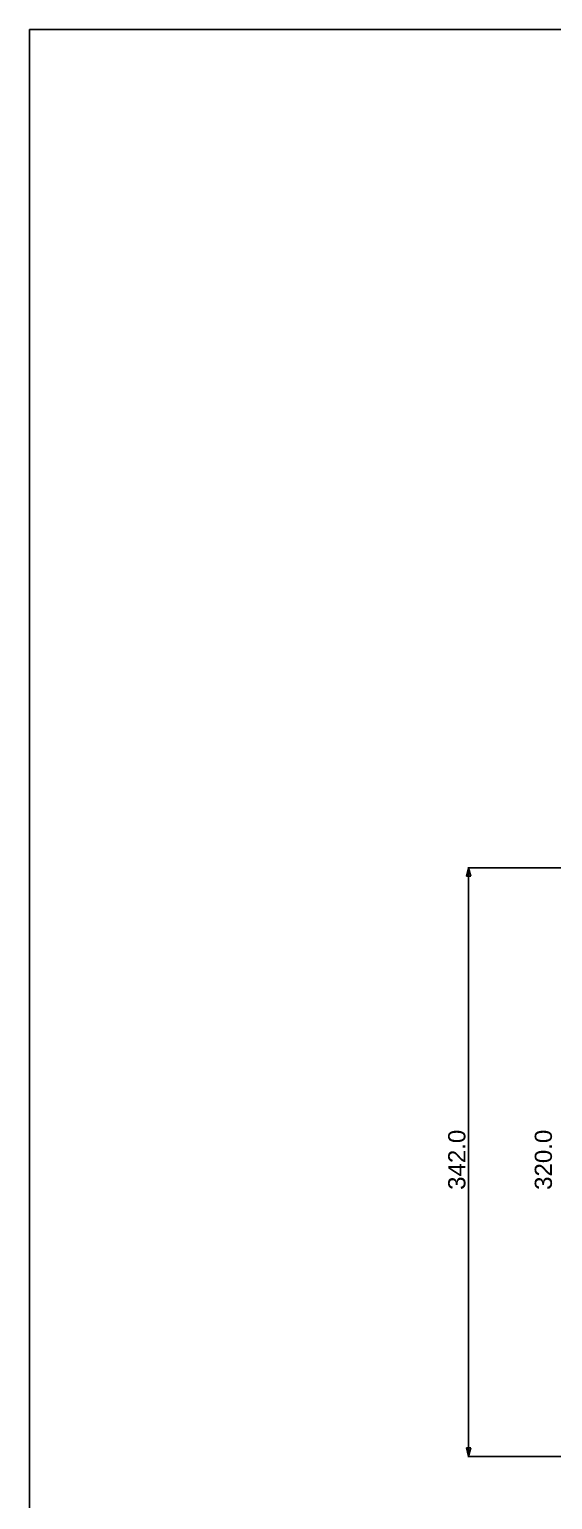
# Model space of a CAD drawing. Header units: millimetres. Extents: x 3033 to 5773, y 123 to 1487.
# Drawn here: x 4443 to 4747, y 633 to 1487 of the extents above; entities that cross this region are included whole.
import ezdxf

# ---------------------------------------------------------------- set-up
doc = ezdxf.new("R2010")
doc.units = ezdxf.units.MM
doc.header["$MEASUREMENT"] = 0
doc.layers.add('____', color=5, linetype='Continuous')
doc.layers.add('Default', color=7, linetype='Continuous')

msp = doc.modelspace()

# ---------------------------------------------------------------- linework, layer by layer
at = {"layer": '____'}
for p, q in [((5773.11, 1486.94), (4443.11, 1486.94)), ((4443.11, 1486.94), (4443.11, 124.06))]:
    msp.add_line(p, q, dxfattribs=at)
at = {"layer": 'Default'}
for p, q in [((4698.5, 999.87), (4697.25, 994.87)), ((4828.23, 999.87), (4698, 999.87)), ((4698.5, 657.87), (4698.5, 999.87)), ((4699.75, 994.87), (4698.5, 999.87)), ((4697.25, 994.87), (4699.75, 994.87)), ((4699.75, 662.87), (4697.25, 662.87)), ((4697.25, 662.87), (4698.5, 657.87)), ((4828.23, 657.87), (4698, 657.87)), ((4698.5, 657.87), (4699.75, 662.87))]:
    msp.add_line(p, q, dxfattribs=at)

# ---------------------------------------------------------------- texts
at = {"layer": 'Default', "char_height": 10, "width": 43.5542, "attachment_point": 7, "rotation": 90, "line_spacing_factor": 0.963855}
for s, insert in [('\\fArial;342.0', (4696.74, 812.69)), ('\\fArial;320.0', (4747.06, 812.69))]:
    msp.add_mtext(s, dxfattribs=dict(at, insert=insert))

doc.saveas('drawing.dxf')
